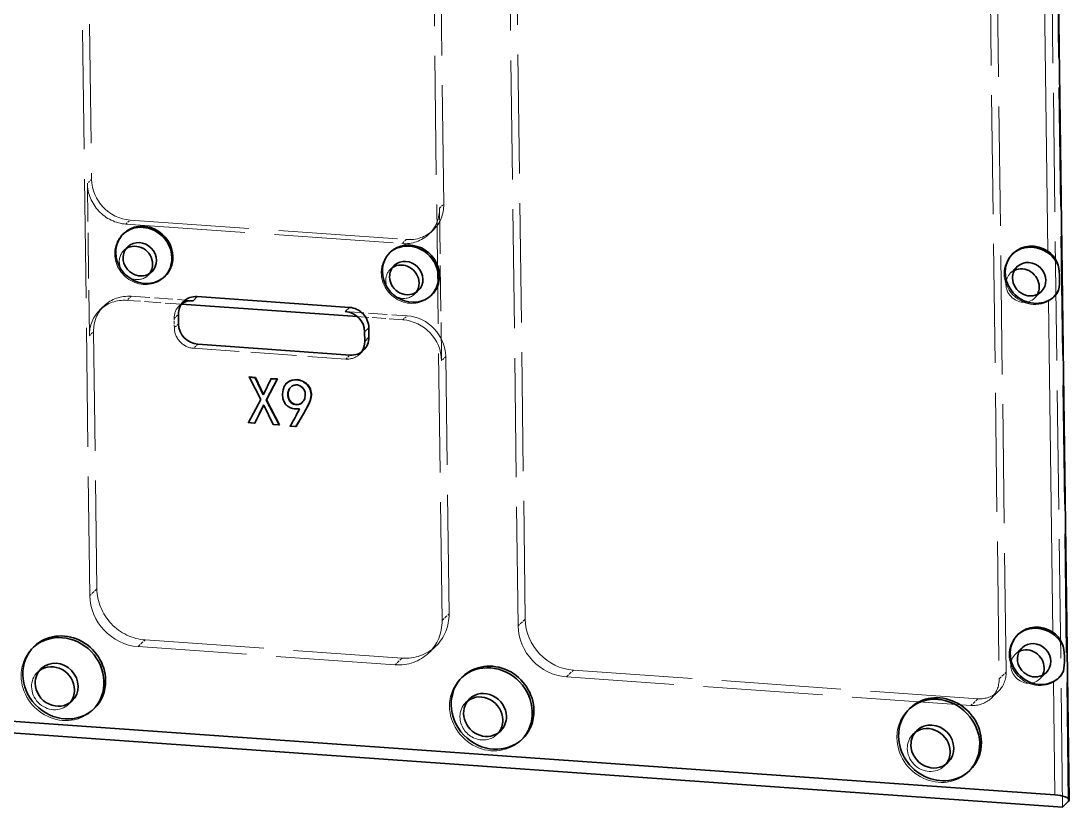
# Model space of a CAD drawing. Header units: millimetres. Extents: x -631 to 3210, y -446 to 2288.
# Drawn here: x -177.1 to -71.5, y -217.9 to -138.7 of the extents above; entities that cross this region are included whole.
import ezdxf

# ---------------------------------------------------------------- set-up
doc = ezdxf.new("R2010")
doc.units = ezdxf.units.MM
doc.linetypes.add('DASHED', pattern=[15, 12, -3])
doc.layers.get('0').update_dxf_attribs({"lineweight": 18})

msp = doc.modelspace()

# ---------------------------------------------------------------- linework, layer by layer
at = {"color": 7, "linetype": 'DASHED', "lineweight": 13}
for p, q in [((-72.196, -217.939), (-74.426, -45.108)), ((-71.629, -217.396), (-73.859, -44.566)), ((-171.381, -49.048), (-170.018, -154.667)), ((-170.194, -196.632), (-172.09, -49.726)), ((-134.537, -157.171), (-135.9, -51.552)), ((-136.609, -52.23), (-134.713, -199.136)), ((-127.041, -199.678), (-128.937, -52.772)), ((-128.229, -52.094), (-126.333, -199)), ((-77.881, -204.339), (-79.802, -55.512)), ((-80.51, -56.19), (-78.59, -205.016)), ((-166.558, -159.185), (-138.749, -161.148)), ((-166.133, -158.778), (-138.324, -160.741)), ((-169.82, -170.029), (-169.486, -195.954)), ((-134.005, -198.459), (-134.339, -172.534)), ((-164.629, -201.093), (-138.737, -202.921)), ((-139.446, -203.599), (-165.337, -201.771)), ((-81.429, -207.694), (-122.185, -204.817)), ((-121.476, -204.139), (-80.721, -207.016))]:
    msp.add_line(p, q, dxfattribs=at)
at = {"color": 7, "lineweight": 35}
for p, q in [((-71.547, -217.235), (-73.777, -44.404)), ((-356.828, -196.683), (-72.98, -216.719)), ((-359.879, -197.632), (-72.196, -217.939))]:
    msp.add_line(p, q, dxfattribs=at)
at = {"color": 7, "lineweight": 13}
for p, q in [((-73.688, -161.895), (-74.119, -128.477)), ((-73.192, -200.302), (-73.623, -166.884))]:
    msp.add_line(p, q, dxfattribs=at)
at = {"color": 7, "linetype": 'DASHED', "lineweight": 13, "ltscale": 0.014703}
msp.add_line((-170.018, -154.667), (-170.443, -155.073), dxfattribs=at)
at = {"color": 7, "linetype": 'DASHED', "lineweight": 13, "ltscale": 0.3841}
for p, q in [((-170.245, -170.436), (-170.443, -155.073)), ((-134.962, -157.578), (-134.764, -172.941))]:
    msp.add_line(p, q, dxfattribs=at)
at = {"color": 7, "linetype": 'DASHED', "lineweight": 13, "ltscale": 0.014705}
for p, q in [((-134.962, -157.578), (-134.537, -157.171)), ((-166.558, -159.185), (-166.133, -158.778)), ((-138.324, -160.741), (-138.749, -161.148)), ((-166.034, -166.46), (-166.459, -166.866)), ((-168.75, -167.41), (-169.175, -167.817)), ((-161.159, -167.375), (-160.734, -166.968)), ((-161.694, -168.684), (-161.269, -168.278)), ((-138.649, -168.829), (-138.224, -168.422)), ((-161.256, -169.238), (-161.681, -169.645)), ((-170.245, -170.436), (-169.82, -170.029)), ((-143.038, -172.308), (-142.613, -171.901)), ((-144.396, -172.783), (-143.971, -172.377)), ((-134.339, -172.534), (-134.764, -172.941))]:
    msp.add_line(p, q, dxfattribs=at)
at = {"color": 7, "linetype": 'DASHED', "lineweight": 13, "ltscale": 0.003921}
for p, q in [((-166.887, -160.221), (-166.774, -160.112)), ((-77.281, -162.229), (-77.168, -162.12)), ((-162.739, -164.556), (-162.625, -164.447)), ((-76.786, -200.636), (-76.672, -200.527))]:
    msp.add_line(p, q, dxfattribs=at)
at = {"color": 7, "linetype": 'DASHED', "lineweight": 13, "ltscale": 0.014704}
for p, q in [((-135.608, -159.791), (-136.033, -160.197)), ((-159.314, -171.294), (-159.739, -171.7))]:
    msp.add_line(p, q, dxfattribs=at)
at = {"color": 7, "linetype": 'DASHED', "lineweight": 13, "ltscale": 0.013235}
for p, q in [((-166.759, -161.829), (-166.377, -161.463)), ((-164.34, -164.358), (-163.957, -163.992))]:
    msp.add_line(p, q, dxfattribs=at)
at = {"color": 7, "linetype": 'DASHED', "lineweight": 13, "ltscale": 0.003922}
msp.add_line((-140.036, -162.116), (-139.923, -162.008), dxfattribs=at)
at = {"color": 7, "linetype": 'DASHED', "lineweight": 13, "ltscale": 0.013233}
for p, q in [((-139.909, -163.724), (-139.526, -163.358)), ((-137.489, -166.253), (-137.107, -165.887))]:
    msp.add_line(p, q, dxfattribs=at)
at = {"color": 7, "linetype": 'DASHED', "lineweight": 13, "ltscale": 0.023037}
for p, q in [((-77.437, -164.108), (-76.771, -163.471)), ((-75.017, -166.637), (-74.351, -166)), ((-76.941, -202.515), (-76.276, -201.878))]:
    msp.add_line(p, q, dxfattribs=at)
at = {"color": 7, "linetype": 'DASHED', "lineweight": 13, "ltscale": 0.156217}
for p, q in [((-166.034, -166.46), (-159.801, -166.899)), ((-144.458, -167.982), (-138.224, -168.422))]:
    msp.add_line(p, q, dxfattribs=at)
at = {"color": 7, "lineweight": 13, "ltscale": 0.014704}
msp.add_line((-159.801, -166.899), (-159.376, -166.493), dxfattribs=at)
at = {"color": 7, "lineweight": 35, "ltscale": 0.384533}
msp.add_line((-159.376, -166.493), (-144.033, -167.576), dxfattribs=at)
at = {"color": 7, "linetype": 'DASHED', "lineweight": 13, "ltscale": 0.00392}
msp.add_line((-135.888, -166.451), (-135.775, -166.343), dxfattribs=at)
at = {"color": 7, "linetype": 'DASHED', "lineweight": 13, "ltscale": 0.002917}
for p, q in [((-73.133, -166.564), (-73.049, -166.483)), ((-72.638, -204.971), (-72.553, -204.89))]:
    msp.add_line(p, q, dxfattribs=at)
at = {"color": 7, "linetype": 'DASHED', "lineweight": 13, "ltscale": 0.137495}
msp.add_line((-160.973, -167.253), (-166.459, -166.866), dxfattribs=at)
at = {"color": 7, "lineweight": 35, "ltscale": 0.444574}
msp.add_line((-143.234, -168.506), (-160.973, -167.253), dxfattribs=at)
at = {"color": 7, "lineweight": 13, "ltscale": 0.014703}
msp.add_line((-144.458, -167.982), (-144.033, -167.576), dxfattribs=at)
at = {"color": 7, "linetype": 'DASHED', "lineweight": 13, "ltscale": 0.024006}
msp.add_line((-161.681, -169.645), (-161.694, -168.684), dxfattribs=at)
at = {"color": 7, "lineweight": 35, "ltscale": 0.024006}
for p, q in [((-161.256, -169.238), (-161.269, -168.278)), ((-142.09, -169.632), (-142.078, -170.592)), ((-142.515, -170.038), (-142.503, -170.998))]:
    msp.add_line(p, q, dxfattribs=at)
at = {"color": 7, "linetype": 'DASHED', "lineweight": 13, "ltscale": 0.114897}
msp.add_line((-138.649, -168.829), (-143.234, -168.506), dxfattribs=at)
at = {"color": 7, "lineweight": 13, "ltscale": 0.014705}
for p, q in [((-142.09, -169.632), (-142.515, -170.038)), ((-142.503, -170.998), (-142.078, -170.592))]:
    msp.add_line(p, q, dxfattribs=at)
at = {"color": 7, "linetype": 'DASHED', "lineweight": 13, "ltscale": 0.384531}
msp.add_line((-159.739, -171.7), (-144.396, -172.783), dxfattribs=at)
at = {"color": 7, "lineweight": 35, "ltscale": 0.384531}
msp.add_line((-143.971, -172.377), (-159.314, -171.294), dxfattribs=at)
at = {"color": 7, "linetype": 'DASHED', "lineweight": 13, "ltscale": 0.000979933}
for p, q in [((-154.171, -174.618), (-154.143, -174.59)), ((-151.962, -174.774), (-151.934, -174.746)), ((-150.763, -175.909), (-150.735, -175.882)), ((-149.718, -175.442), (-149.746, -175.469)), ((-148.498, -176.121), (-148.527, -176.148)), ((-153.011, -176.882), (-152.983, -176.855)), ((-148.543, -176.791), (-148.572, -176.818)), ((-150.23, -177.59), (-150.202, -177.563)), ((-151.093, -179.414), (-151.121, -179.441)), ((-149.451, -179.613), (-149.422, -179.585))]:
    msp.add_line(p, q, dxfattribs=at)
at = {"color": 7, "linetype": 'DASHED', "lineweight": 13, "ltscale": 0.063603}
msp.add_line((-154.171, -174.618), (-153.011, -176.882), dxfattribs=at)
at = {"color": 7, "linetype": 'DASHED', "lineweight": 13, "ltscale": 0.001098}
msp.add_line((-154.127, -174.621), (-154.171, -174.618), dxfattribs=at)
at = {"color": 7, "lineweight": 35, "ltscale": 0.063603}
msp.add_line((-152.983, -176.855), (-154.143, -174.59), dxfattribs=at)
at = {"color": 7, "lineweight": 35, "ltscale": 0.016202}
for p, q in [((-154.143, -174.59), (-153.496, -174.636)), ((-151.934, -174.746), (-151.287, -174.792)), ((-153.571, -179.239), (-154.218, -179.193)), ((-151.093, -179.414), (-151.74, -179.368))]:
    msp.add_line(p, q, dxfattribs=at)
at = {"color": 7, "lineweight": 35, "ltscale": 0.015104}
msp.add_line((-153.524, -174.663), (-154.127, -174.621), dxfattribs=at)
at = {"color": 7, "lineweight": 35, "ltscale": 0.00098046}
for p, q in [((-153.524, -174.663), (-153.496, -174.636)), ((-151.316, -174.819), (-151.287, -174.792)), ((-148.294, -175.383), (-148.266, -175.356)), ((-152.419, -176.924), (-152.39, -176.897))]:
    msp.add_line(p, q, dxfattribs=at)
at = {"color": 7, "lineweight": 35, "ltscale": 0.047619}
for p, q in [((-152.722, -176.391), (-153.524, -174.663)), ((-153.496, -174.636), (-152.693, -176.363))]:
    msp.add_line(p, q, dxfattribs=at)
at = {"color": 7, "linetype": 'DASHED', "lineweight": 13, "ltscale": 0.044664}
msp.add_line((-151.962, -174.774), (-152.722, -176.391), dxfattribs=at)
at = {"color": 7, "lineweight": 35, "ltscale": 0.044664}
msp.add_line((-152.693, -176.363), (-151.934, -174.746), dxfattribs=at)
at = {"color": 7, "lineweight": 35, "ltscale": 0.059409}
for p, q in [((-152.419, -176.924), (-151.316, -174.819)), ((-151.287, -174.792), (-152.39, -176.897))]:
    msp.add_line(p, q, dxfattribs=at)
at = {"color": 7, "linetype": 'DASHED', "lineweight": 13, "ltscale": 0.000379359}
msp.add_line((-151.947, -174.775), (-151.962, -174.774), dxfattribs=at)
at = {"color": 7, "lineweight": 35, "ltscale": 0.015823}
msp.add_line((-151.316, -174.819), (-151.947, -174.775), dxfattribs=at)
at = {"color": 7, "linetype": 'DASHED', "lineweight": 13, "ltscale": 0.000977248}
msp.add_line((-150.453, -175.289), (-150.425, -175.262), dxfattribs=at)
at = {"color": 7, "linetype": 'DASHED', "lineweight": 13, "ltscale": 0.000743052}
msp.add_line((-150.448, -175.285), (-150.427, -175.264), dxfattribs=at)
at = {"color": 7, "linetype": 'DASHED', "lineweight": 13, "ltscale": 0.000477212}
msp.add_line((-150.435, -175.272), (-150.448, -175.285), dxfattribs=at)
at = {"color": 7, "lineweight": 13, "ltscale": 0.000237985}
msp.add_line((-150.427, -175.264), (-150.42, -175.257), dxfattribs=at)
at = {"color": 7, "lineweight": 35, "ltscale": 0.000981563}
msp.add_line((-149.888, -174.947), (-149.859, -174.92), dxfattribs=at)
at = {"color": 7, "lineweight": 35, "ltscale": 0.000979933}
for p, q in [((-148.783, -175.025), (-148.755, -174.998)), ((-152.722, -176.391), (-152.693, -176.363)), ((-149.343, -177.354), (-149.372, -177.382)), ((-148.888, -177.225), (-148.916, -177.252))]:
    msp.add_line(p, q, dxfattribs=at)
at = {"color": 7, "lineweight": 13, "ltscale": 0.000979933}
for p, q in [((-150.117, -175.845), (-150.145, -175.872)), ((-149.912, -177.126), (-149.94, -177.153)), ((-148.172, -177.353), (-148.144, -177.326))]:
    msp.add_line(p, q, dxfattribs=at)
at = {"color": 7, "lineweight": 35, "ltscale": 0.001028}
msp.add_line((-149.957, -175.61), (-149.928, -175.581), dxfattribs=at)
at = {"color": 7, "linetype": 'DASHED', "lineweight": 13, "ltscale": 0.000981036}
for p, q in [((-149.288, -175.391), (-149.316, -175.418)), ((-148.801, -175.614), (-148.829, -175.641)), ((-150.779, -176.77), (-150.751, -176.743)), ((-153.6, -179.266), (-153.571, -179.239))]:
    msp.add_line(p, q, dxfattribs=at)
at = {"color": 7, "lineweight": 13, "ltscale": 0.00098046}
msp.add_line((-147.992, -175.862), (-147.964, -175.835), dxfattribs=at)
at = {"color": 7, "linetype": 'DASHED', "lineweight": 13, "ltscale": 0.066101}
msp.add_line((-153.011, -176.882), (-154.246, -179.22), dxfattribs=at)
at = {"color": 7, "lineweight": 35, "ltscale": 0.0661}
msp.add_line((-154.218, -179.193), (-152.983, -176.855), dxfattribs=at)
at = {"color": 7, "lineweight": 35, "ltscale": 0.069937}
msp.add_line((-151.137, -179.411), (-152.419, -176.924), dxfattribs=at)
at = {"color": 7, "lineweight": 35, "ltscale": 0.070787}
msp.add_line((-152.39, -176.897), (-151.093, -179.414), dxfattribs=at)
at = {"color": 7, "lineweight": 13, "ltscale": 0.000981036}
msp.add_line((-150.245, -176.539), (-150.217, -176.512), dxfattribs=at)
at = {"color": 7, "lineweight": 35, "ltscale": 0.000661074}
msp.add_line((-148.823, -177.174), (-148.804, -177.156), dxfattribs=at)
at = {"color": 7, "lineweight": 13, "ltscale": 0.000981563}
msp.add_line((-147.904, -176.461), (-147.875, -176.434), dxfattribs=at)
at = {"color": 7, "lineweight": 35, "ltscale": 0.049957}
msp.add_line((-153.586, -179.238), (-152.708, -177.442), dxfattribs=at)
at = {"color": 7, "lineweight": 35, "ltscale": 0.05074}
msp.add_line((-152.68, -177.415), (-153.571, -179.239), dxfattribs=at)
at = {"color": 7, "lineweight": 35, "ltscale": 0.000981036}
msp.add_line((-152.708, -177.442), (-152.68, -177.415), dxfattribs=at)
at = {"color": 7, "linetype": 'DASHED', "lineweight": 13, "ltscale": 0.054181}
msp.add_line((-152.708, -177.442), (-151.768, -179.395), dxfattribs=at)
at = {"color": 7, "lineweight": 35, "ltscale": 0.054179}
msp.add_line((-151.74, -179.368), (-152.68, -177.415), dxfattribs=at)
at = {"color": 7, "linetype": 'DASHED', "lineweight": 13, "ltscale": 0.000981563}
for p, q in [((-149.097, -177.832), (-149.069, -177.805)), ((-154.246, -179.22), (-154.218, -179.193))]:
    msp.add_line(p, q, dxfattribs=at)
at = {"color": 7, "linetype": 'DASHED', "lineweight": 13, "ltscale": 0.016202}
for p, q in [((-154.246, -179.22), (-153.6, -179.266)), ((-151.768, -179.395), (-151.121, -179.441))]:
    msp.add_line(p, q, dxfattribs=at)
at = {"color": 7, "linetype": 'DASHED', "lineweight": 13, "ltscale": 0.000783412}
msp.add_line((-153.6, -179.266), (-153.586, -179.238), dxfattribs=at)
at = {"color": 7, "linetype": 'DASHED', "lineweight": 13, "ltscale": 0.00098046}
for p, q in [((-151.768, -179.395), (-151.74, -179.368)), ((-150.015, -179.544), (-150.043, -179.571))]:
    msp.add_line(p, q, dxfattribs=at)
at = {"color": 7, "linetype": 'DASHED', "lineweight": 13, "ltscale": 0.000849642}
msp.add_line((-151.121, -179.441), (-151.137, -179.411), dxfattribs=at)
at = {"color": 7, "linetype": 'DASHED', "lineweight": 13, "ltscale": 0.014852}
msp.add_line((-150.043, -179.571), (-149.451, -179.613), dxfattribs=at)
at = {"color": 7, "lineweight": 35, "ltscale": 0.014852}
msp.add_line((-149.422, -179.585), (-150.015, -179.544), dxfattribs=at)
at = {"color": 7, "linetype": 'DASHED', "lineweight": 13, "ltscale": 0.000815939}
msp.add_line((-149.451, -179.613), (-149.434, -179.585), dxfattribs=at)
at = {"color": 7, "linetype": 'DASHED', "lineweight": 13, "ltscale": 0.024508}
for p, q in [((-169.486, -195.954), (-170.194, -196.632)), ((-134.713, -199.136), (-134.005, -198.459)), ((-126.333, -199), (-127.041, -199.678)), ((-165.337, -201.771), (-164.629, -201.093)), ((-136.051, -202.41), (-135.343, -201.733)), ((-138.737, -202.921), (-139.446, -203.599)), ((-78.59, -205.016), (-77.881, -204.339)), ((-78.684, -206.303), (-79.393, -206.981)), ((-80.721, -207.016), (-81.429, -207.694))]:
    msp.add_line(p, q, dxfattribs=at)
at = {"color": 7, "linetype": 'DASHED', "lineweight": 13, "ltscale": 0.005882}
for p, q in [((-175.95, -201.898), (-175.78, -201.735)), ((-132.797, -204.944), (-132.627, -204.781)), ((-87.727, -208.125), (-87.557, -207.963)), ((-126.782, -211.23), (-126.612, -211.067)), ((-81.712, -214.411), (-81.542, -214.249))]:
    msp.add_line(p, q, dxfattribs=at)
at = {"color": 7, "linetype": 'DASHED', "lineweight": 13, "ltscale": 0.012745}
for p, q in [((-175.461, -204.337), (-175.093, -203.985)), ((-172.35, -207.588), (-171.982, -207.236)), ((-129.198, -210.634), (-128.829, -210.282)), ((-84.127, -213.816), (-83.759, -213.463))]:
    msp.add_line(p, q, dxfattribs=at)
at = {"color": 7, "linetype": 'DASHED', "lineweight": 13, "ltscale": 0.024507}
msp.add_line((-122.185, -204.817), (-121.476, -204.139), dxfattribs=at)
at = {"color": 7, "linetype": 'DASHED', "lineweight": 13, "ltscale": 0.023038}
msp.add_line((-74.522, -205.044), (-73.856, -204.406), dxfattribs=at)
at = {"color": 7, "lineweight": 13, "ltscale": 0.285721}
msp.add_line((-72.98, -216.719), (-73.128, -205.291), dxfattribs=at)
at = {"color": 7, "linetype": 'DASHED', "lineweight": 13, "ltscale": 0.012743}
for p, q in [((-132.309, -207.383), (-131.94, -207.031)), ((-87.238, -210.564), (-86.87, -210.212))]:
    msp.add_line(p, q, dxfattribs=at)
at = {"color": 7, "linetype": 'DASHED', "lineweight": 13, "ltscale": 0.005883}
msp.add_line((-169.935, -208.184), (-169.765, -208.021), dxfattribs=at)
at = {"color": 7, "lineweight": 35, "ltscale": 0.019606}
msp.add_line((-72.196, -217.939), (-71.629, -217.396), dxfattribs=at)
at = {"color": 7, "lineweight": 35}
for points in [[(-73.688, -161.895), (-73.398, -162.116), (-73.148, -162.379), (-72.938, -162.673), (-72.768, -162.989), (-72.634, -163.324)], [(-150.735, -175.882), (-150.625, -175.542), (-150.42, -175.257)], [(-149.323, -174.879), (-149.502, -174.884), (-149.888, -174.947)], [(-149.859, -174.92), (-149.559, -174.867), (-149.295, -174.852)], [(-148.783, -175.025), (-149.147, -174.909), (-149.323, -174.879)], [(-149.295, -174.852), (-149.149, -174.874), (-148.755, -174.998)], [(-150.751, -176.743), (-150.793, -176.278), (-150.735, -175.882)], [(-150.245, -176.539), (-150.244, -176.193), (-150.145, -175.872)], [(-150.117, -175.845), (-150.205, -176.106), (-150.217, -176.512)], [(-148.801, -175.614), (-149.09, -175.442), (-149.288, -175.391)], [(-148.498, -176.121), (-148.596, -175.874), (-148.801, -175.614)], [(-148.543, -176.791), (-148.486, -176.331), (-148.498, -176.121)], [(-147.992, -175.862), (-148.068, -175.697), (-148.294, -175.383)], [(-148.266, -175.356), (-148.042, -175.664), (-147.964, -175.835)], [(-150.202, -177.563), (-150.501, -177.287), (-150.699, -176.936), (-150.751, -176.743)], [(-149.94, -177.153), (-150.111, -176.929), (-150.219, -176.674), (-150.245, -176.539)], [(-150.217, -176.512), (-150.157, -176.751), (-150.043, -176.964), (-149.912, -177.126)], [(-149.434, -179.585), (-148.679, -178.3), (-148.172, -177.353)], [(-148.144, -177.326), (-148.297, -177.634), (-148.634, -178.243), (-149.422, -179.585)], [(-148.916, -177.252), (-149.035, -177.331), (-149.174, -177.373), (-149.372, -177.382)], [(-149.343, -177.354), (-149.16, -177.348), (-148.995, -177.298), (-148.888, -177.225)], [(-148.172, -177.353), (-148.011, -176.972), (-147.952, -176.789), (-147.904, -176.461)], [(-147.875, -176.434), (-147.891, -176.624), (-147.997, -176.984), (-148.144, -177.326)], [(-149.069, -177.805), (-149.535, -177.807), (-149.766, -177.764), (-149.991, -177.684), (-150.202, -177.563)], [(-73.192, -200.302), (-72.903, -200.523), (-72.652, -200.786), (-72.443, -201.079), (-72.273, -201.396), (-72.139, -201.73)]]:
    msp.add_lwpolyline(points, dxfattribs=at)
at = {"color": 7, "linetype": 'DASHED', "lineweight": 13}
for points in [[(-150.763, -175.909), (-150.822, -176.325), (-150.779, -176.77)], [(-150.448, -175.285), (-150.616, -175.496), (-150.726, -175.755), (-150.763, -175.909)], [(-149.316, -175.418), (-149.211, -175.437), (-149.012, -175.521), (-148.829, -175.641)], [(-148.829, -175.641), (-148.611, -175.927), (-148.527, -176.148)], [(-148.527, -176.148), (-148.514, -176.329), (-148.548, -176.686), (-148.572, -176.818)], [(-150.779, -176.77), (-150.691, -177.053), (-150.536, -177.306), (-150.23, -177.59)], [(-150.23, -177.59), (-149.938, -177.745), (-149.609, -177.828), (-149.097, -177.832)]]:
    msp.add_lwpolyline(points, dxfattribs=at)
for centre, radius, start, end in [((-165.733, -162.901), 1.484, 123.46203, 133.73336), ((-138.883, -164.796), 1.484, 123.46203, 133.73336), ((-165.366, -163.285), 1.484, 313.74514, 324.01226), ((-138.515, -165.181), 1.484, 313.74514, 324.01226), ((-149.464, -176.121), 0.711, 113.44026, 134.00252), ((-149.364, -176.84), 1.423, 88.10154, 105.60415), ((-149.837, -176.196), 1.41, 316.06881, 333.83292), ((-174.57, -165.105), 28.475, 329.4678, 333.45166), ((-130.991, -208.76), 1.906, 126.05685, 133.73658)]:
    msp.add_arc(centre, radius, start, end, dxfattribs=at)
at = {"color": 7, "lineweight": 35}
for centre, radius, start, end in [((-165.44, -163.245), 1.568, 324.41132, 1.21705), ((-79.496, -164.685), 6.996, 0.46926, 11.21873), ((-78.15, -164.768), 5.65, 349.1149, 1.42616), ((-138.59, -165.14), 1.568, 324.41132, 1.21705), ((-74.699, -164.726), 2.411, 296.49718, 313.19797), ((-74.372, -165.093), 1.919, 313.57639, 337.26316), ((-149.45, -176.301), 1.424, 107.91162, 133.72174), ((-149.416, -176.284), 1.435, 107.9986, 134.36956), ((-150.212, -177.485), 2.845, 47.6304, 59.85703), ((-150.18, -177.453), 2.839, 47.61599, 59.8712), ((-149.287, -176.284), 0.951, 134.79429, 154.30313), ((-149.256, -176.26), 0.955, 134.72428, 154.26761), ((-149.438, -176.09), 0.706, 113.34061, 133.88359), ((-149.334, -176.822), 1.432, 88.14384, 105.52795), ((-149.837, -176.435), 1.933, 359.22503, 17.25082), ((-149.804, -176.407), 1.928, 359.20593, 17.27508), ((-149.425, -176.694), 0.689, 221.66733, 274.39467), ((-149.397, -176.668), 0.688, 221.62432, 274.44883), ((-149.323, -176.669), 0.711, 304.8794, 314.70402), ((-149.279, -176.666), 0.682, 305.02662, 314.17725), ((-149.77, -176.193), 1.365, 315.13322, 334.02726), ((-174.666, -165.01), 28.617, 329.47811, 333.44217), ((-79, -203.091), 6.996, 0.46926, 11.21873), ((-77.654, -203.175), 5.65, 349.1149, 1.42616), ((-73.876, -203.5), 1.919, 313.57639, 337.26316), ((-74.204, -203.133), 2.411, 296.49718, 313.19797)]:
    msp.add_arc(centre, radius, start, end, dxfattribs=at)
at = {"color": 7, "linetype": 'DASHED', "lineweight": 13}
for centre, major_axis, ratio, start_param, end_param in [((-166.608, -155.344), (2.765, -2.89), 0.9199127, 3.9202334, 5.4910298), ((-166.183, -154.937), (-2.765, 2.89), 0.9199127, 0.7786408, 2.3494371), ((-138.373, -156.9), (-2.765, 2.89), 0.9199127, 3.1415813, 3.9202334), ((-138.798, -157.307), (2.765, -2.89), 0.9199127, 6.2831739, 7.0618261), ((-164.813, -162.388), (2.074, -2.168), 0.9199127, 3.1416284, 3.9202334), ((-164.813, -162.388), (2.074, -2.168), 0.9199127, 3.1132008, 3.1416284), ((-138.798, -157.307), (2.765, -2.89), 0.9199127, 5.4910298, 6.2831739), ((-138.373, -156.9), (-2.765, 2.89), 0.9199127, 2.3494371, 3.1415813), ((-164.813, -162.388), (2.074, -2.168), 0.9199127, 3.9202334, 6.2832211), ((-165.549, -163.093), (1.21, -1.264), 0.9199127, 3.1416284, 6.2832233), ((-137.962, -164.284), (2.074, -2.168), 0.9199127, 3.1416284, 3.9202334), ((-137.962, -164.284), (2.074, -2.168), 0.9199127, 3.1132008, 3.1416284), ((-75.207, -164.396), (2.074, -2.168), 0.9199127, 3.1416317, 6.2831724), ((-75.207, -164.396), (2.074, -2.168), 0.9199127, 3.113187, 3.1416317), ((-164.813, -162.388), (2.074, -2.168), 0.9199127, 0.0000358, 0.0283936), ((-137.962, -164.284), (2.074, -2.168), 0.9199127, 3.9202334, 6.2832211), ((-138.699, -164.988), (1.21, -1.264), 0.9199127, 3.1416284, 3.9202334), ((-76.227, -165.372), (-1.21, 1.264), 0.9199127, 0.0000358, 3.1416284), ((-76.227, -165.372), (-1.21, 1.264), 0.9199127, 5.9931673, 6.2832211), ((-138.699, -164.988), (1.21, -1.264), 0.9199127, 3.9202334, 6.2832233), ((-166.409, -170.708), (2.765, -2.891), 0.9198309, 2.3498003, 3.1418583), ((-165.984, -170.3), (2.765, -2.89), 0.9199127, 2.3494371, 3.1415813), ((-137.962, -164.284), (2.074, -2.168), 0.9199127, 0.0000358, 0.0283936), ((-76.227, -165.372), (-1.21, 1.264), 0.9199127, 3.1416284, 3.4316259), ((-75.207, -164.396), (2.074, -2.168), 0.9199127, 6.2831724, 6.3114957), ((-166.411, -170.706), (2.761, -2.892), 0.9200495, 3.1425194, 3.9213535), ((-165.984, -170.3), (2.765, -2.89), 0.9199127, 3.1415813, 3.9202334), ((-159.776, -168.82), (1.383, -1.445), 0.9199127, 3.1415813, 3.9202334), ((-159.776, -168.82), (1.383, -1.445), 0.9199127, 2.9811276, 3.1415813), ((-138.6, -172.67), (2.765, -2.89), 0.9199214, 0.7786455, 2.3494274), ((-138.175, -172.263), (2.765, -2.89), 0.9199127, 0.7786408, 2.3494371), ((-159.764, -169.78), (1.383, -1.445), 0.9199127, 3.9202334, 5.4910298), ((-144.42, -170.863), (1.383, -1.445), 0.9199127, 6.2831739, 6.4436703), ((-144.42, -170.863), (1.383, -1.445), 0.9199127, 5.4910298, 6.2831739), ((-164.691, -196.292), (3.457, -3.613), 0.9199127, 3.9202334, 5.4910298), ((-165.399, -196.97), (-3.457, 3.613), 0.9199127, 0.7786408, 2.3494371), ((-138.799, -198.12), (3.457, -3.613), 0.9199127, 6.2831739, 7.0618261), ((-139.508, -198.798), (-3.457, 3.613), 0.9199127, 3.1415813, 3.9202334), ((-121.538, -199.338), (-3.457, 3.613), 0.9199127, 0.7786408, 2.3494371), ((-122.247, -200.016), (-3.457, 3.613), 0.9199127, 0.7786408, 2.3494371), ((-74.712, -202.803), (2.074, -2.168), 0.9199127, 3.113187, 3.1416317), ((-74.712, -202.803), (2.074, -2.168), 0.9199127, 3.1416317, 6.2831724), ((-172.942, -205.041), (3.007, -3.143), 0.9199127, 3.1416284, 3.9202334), ((-172.942, -205.041), (3.007, -3.143), 0.9199127, 3.1122221, 3.1416284), ((-139.508, -198.798), (-3.457, 3.613), 0.9199127, 2.3494371, 3.1415813), ((-138.799, -198.12), (3.457, -3.613), 0.9199127, 5.4910298, 6.2831739), ((-75.731, -203.779), (-1.21, 1.264), 0.9199127, 0.0000358, 3.1416284), ((-75.731, -203.779), (-1.21, 1.264), 0.9199127, 5.9931673, 6.2832211), ((-172.942, -205.041), (3.007, -3.143), 0.9199127, 3.9202334, 6.2832211), ((-173.906, -205.963), (-1.556, 1.626), 0.9199127, 0.0000358, 3.1416284), ((-173.906, -205.963), (-1.556, 1.626), 0.9199127, 6.1598256, 6.2832211), ((-80.758, -204.136), (-2.074, 2.168), 0.9199127, 3.1415813, 3.9202334), ((-75.731, -203.779), (-1.21, 1.264), 0.9199127, 3.1416284, 3.4316259), ((-129.79, -208.087), (3.007, -3.143), 0.9199127, 3.1416284, 3.9202334), ((-129.79, -208.087), (3.007, -3.143), 0.9199127, 3.1122221, 3.1416284), ((-81.467, -204.813), (-2.074, 2.168), 0.9199127, 3.1415813, 3.9202334), ((-74.712, -202.803), (2.074, -2.168), 0.9199127, 6.2831724, 6.3114957), ((-80.758, -204.136), (-2.074, 2.168), 0.9199127, 2.3494371, 3.1415813), ((-173.906, -205.963), (-1.556, 1.626), 0.9199127, 3.1416284, 3.2649735), ((-129.79, -208.087), (3.007, -3.143), 0.9199127, 3.9202334, 6.2832211), ((-130.753, -209.009), (1.556, -1.626), 0.9199127, 3.1416284, 3.9202334), ((-81.467, -204.813), (-2.074, 2.168), 0.9199127, 2.3494371, 3.1415813), ((-172.942, -205.041), (3.007, -3.143), 0.9199127, 0.0000358, 0.0293734), ((-130.753, -209.009), (-1.556, 1.626), 0.9199127, 0.7786408, 3.1416284), ((-84.719, -211.268), (3.007, -3.143), 0.9199127, 3.1416284, 3.9202334), ((-84.719, -211.268), (3.007, -3.143), 0.9199127, 3.1122221, 3.1416284), ((-130.753, -209.009), (-1.556, 1.626), 0.9199127, 3.1416284, 3.2649735), ((-129.79, -208.087), (3.007, -3.143), 0.9199127, 0.0000358, 0.0293734), ((-84.719, -211.268), (3.007, -3.143), 0.9199127, 3.9202334, 6.2832211), ((-85.683, -212.19), (-1.556, 1.626), 0.9199127, 0.0000358, 3.1416284), ((-85.683, -212.19), (-1.556, 1.626), 0.9199127, 6.1598256, 6.2832211), ((-85.683, -212.19), (-1.556, 1.626), 0.9199127, 3.1416284, 3.2649735), ((-84.719, -211.268), (3.007, -3.143), 0.9199127, 0.0000358, 0.0293734)]:
    msp.add_ellipse(centre, major_axis=major_axis, ratio=ratio, start_param=start_param, end_param=end_param, dxfattribs=at)
at = {"color": 7, "lineweight": 35}
for centre, major_axis, ratio, start_param, end_param in [((-164.813, -162.388), (2.074, -2.168), 0.9199127, 0.0283936, 3.1132008), ((-164.7, -162.28), (2.074, -2.168), 0.9199127, 0.7786408, 3.1416284), ((-164.7, -162.28), (2.074, -2.168), 0.9199127, 3.1416284, 3.9202334), ((-165.167, -162.727), (1.21, -1.264), 0.9199127, 3.1416284, 3.9202334), ((-165.549, -163.093), (1.21, -1.264), 0.9199127, 0.7786408, 2.9764936), ((-165.167, -162.727), (1.21, -1.264), 0.9199127, 0.0000358, 3.1416284), ((-137.962, -164.284), (2.074, -2.168), 0.9199127, 0.0283936, 3.1132008), ((-137.849, -164.175), (2.074, -2.168), 0.9199127, 0.7786408, 3.1416284), ((-75.207, -164.396), (2.074, -2.168), 0.9199127, 1.2296676, 3.113187), ((-75.094, -164.288), (-2.074, 2.168), 0.9199127, 4.967431, 6.2832244), ((-164.7, -162.28), (-2.074, 2.168), 0.9199127, 0.7786408, 3.1416284), ((-164.7, -162.28), (-2.074, 2.168), 0.9199127, 3.1416284, 3.9202334), ((-137.849, -164.175), (2.074, -2.168), 0.9199127, 3.1416284, 3.9202334), ((-75.094, -164.288), (-2.074, 2.168), 0.9199127, 0.0000391, 2.8730359), ((-165.167, -162.727), (1.21, -1.264), 0.9199127, 3.9202334, 6.2832211), ((-138.317, -164.622), (1.21, -1.264), 0.9199127, 3.1416284, 3.9202334), ((-138.699, -164.988), (1.21, -1.264), 0.9199127, 0.7786408, 2.9764936), ((-138.317, -164.622), (1.21, -1.264), 0.9199127, 0.0000358, 3.1416284), ((-75.561, -164.735), (1.21, -1.264), 0.9199127, 3.1416284, 3.9202334), ((-76.227, -165.372), (-1.21, 1.264), 0.9199127, 3.9202334, 5.9931673), ((-75.561, -164.735), (1.21, -1.264), 0.9199127, 0.0000358, 3.1416284), ((-137.849, -164.175), (-2.074, 2.168), 0.9199127, 0.7786408, 3.1416284), ((-138.317, -164.622), (1.21, -1.264), 0.9199127, 3.9202334, 6.2832211), ((-137.849, -164.175), (-2.074, 2.168), 0.9199127, 3.1416284, 3.9202334), ((-75.561, -164.735), (1.21, -1.264), 0.9199127, 3.9202334, 6.2832211), ((-76.227, -165.372), (-1.21, 1.264), 0.9199127, 3.4316259, 3.9202334), ((-159.351, -168.413), (-1.383, 1.445), 0.9199127, 5.4910298, 6.2831739), ((-75.207, -164.396), (2.074, -2.168), 0.9199127, 0.0283104, 0.327614), ((-159.351, -168.413), (-1.383, 1.445), 0.9199127, 6.2831739, 7.0618261), ((-159.776, -168.82), (1.383, -1.445), 0.9199127, 2.3494371, 2.9811276), ((-144.008, -169.496), (-1.383, 1.445), 0.9199127, 3.9202334, 5.4910298), ((-144.433, -169.903), (1.383, -1.445), 0.9199127, 0.7786408, 2.3494371), ((-159.339, -169.373), (-1.383, 1.445), 0.9199127, 0.7786408, 2.3494371), ((-144.42, -170.863), (1.383, -1.445), 0.9199127, 0.160485, 0.7786408), ((-143.995, -170.456), (-1.383, 1.445), 0.9199127, 3.1415813, 3.9202334), ((-143.995, -170.456), (-1.383, 1.445), 0.9199127, 2.3494371, 3.1415813), ((-172.942, -205.041), (3.007, -3.143), 0.9199127, 0.0293734, 3.1122221), ((-172.773, -204.878), (-3.007, 3.143), 0.9199127, 3.9202334, 6.2832211), ((-74.598, -202.695), (-2.074, 2.168), 0.9199127, 0.0000391, 2.8730359), ((-74.712, -202.803), (2.074, -2.168), 0.9199127, 1.2296676, 3.113187), ((-74.598, -202.695), (-2.074, 2.168), 0.9199127, 4.967431, 6.2832244), ((-75.066, -203.142), (1.21, -1.264), 0.9199127, 0.0000358, 3.1416284), ((-172.773, -204.878), (-3.007, 3.143), 0.9199127, 0.0000358, 3.1416284), ((-75.066, -203.142), (1.21, -1.264), 0.9199127, 3.1416284, 3.9202334), ((-75.731, -203.779), (-1.21, 1.264), 0.9199127, 3.9202334, 5.9931673), ((-173.906, -205.963), (-1.556, 1.626), 0.9199127, 3.9202334, 6.1598256), ((-173.537, -205.61), (1.556, -1.626), 0.9199127, 0.0000358, 3.1416284), ((-129.79, -208.087), (3.007, -3.143), 0.9199127, 0.0293734, 3.1122221), ((-129.62, -207.924), (-3.007, 3.143), 0.9199127, 3.9202334, 6.2832211), ((-75.066, -203.142), (1.21, -1.264), 0.9199127, 3.9202334, 6.2832211), ((-173.537, -205.61), (1.556, -1.626), 0.9199127, 3.1416284, 3.9202334), ((-129.62, -207.924), (-3.007, 3.143), 0.9199127, 0.0000358, 3.1416284), ((-75.731, -203.779), (-1.21, 1.264), 0.9199127, 3.4316259, 3.9202334), ((-74.712, -202.803), (2.074, -2.168), 0.9199127, 0.0283104, 0.327614), ((-173.537, -205.61), (1.556, -1.626), 0.9199127, 3.9202334, 6.2832211), ((-172.773, -204.878), (-3.007, 3.143), 0.9199127, 3.1416284, 3.9202334), ((-173.906, -205.963), (-1.556, 1.626), 0.9199127, 3.2649735, 3.9202334), ((-130.753, -209.009), (1.556, -1.626), 0.9199127, 0.7786408, 3.018233), ((-130.385, -208.656), (1.556, -1.626), 0.9199127, 0.7786408, 3.1416284), ((-84.719, -211.268), (3.007, -3.143), 0.9199127, 0.0293734, 3.1122221), ((-84.549, -211.106), (3.007, -3.143), 0.9199127, 0.7786408, 3.1416284), ((-130.385, -208.656), (1.556, -1.626), 0.9199127, 3.1416284, 6.2832211), ((-84.549, -211.106), (3.007, -3.143), 0.9199127, 3.1416284, 3.9202334), ((-130.385, -208.656), (1.556, -1.626), 0.9199127, 0.0000358, 0.7786408), ((-129.62, -207.924), (-3.007, 3.143), 0.9199127, 3.1416284, 3.9202334), ((-130.753, -209.009), (-1.556, 1.626), 0.9199127, 3.2649735, 3.9202334), ((-85.683, -212.19), (-1.556, 1.626), 0.9199127, 3.9202334, 6.1598256), ((-85.314, -211.838), (1.556, -1.626), 0.9199127, 0.0000358, 3.1416284), ((-84.549, -211.106), (-3.007, 3.143), 0.9199127, 0.7786408, 3.1416284), ((-85.314, -211.838), (1.556, -1.626), 0.9199127, 3.1416284, 3.9202334), ((-85.314, -211.838), (1.556, -1.626), 0.9199127, 3.9202334, 6.2832211), ((-84.549, -211.106), (-3.007, 3.143), 0.9199127, 3.1416284, 3.9202334), ((-85.683, -212.19), (-1.556, 1.626), 0.9199127, 3.2649735, 3.9202334), ((-73.547, -217.261), (2, 0.026), 0.2791403, 0.000016, 1.2799189), ((-73.547, -217.261), (2, 0.026), 0.2791403, 5.9923078, 6.2832013)]:
    msp.add_ellipse(centre, major_axis=major_axis, ratio=ratio, start_param=start_param, end_param=end_param, dxfattribs=at)

doc.saveas('drawing.dxf')
